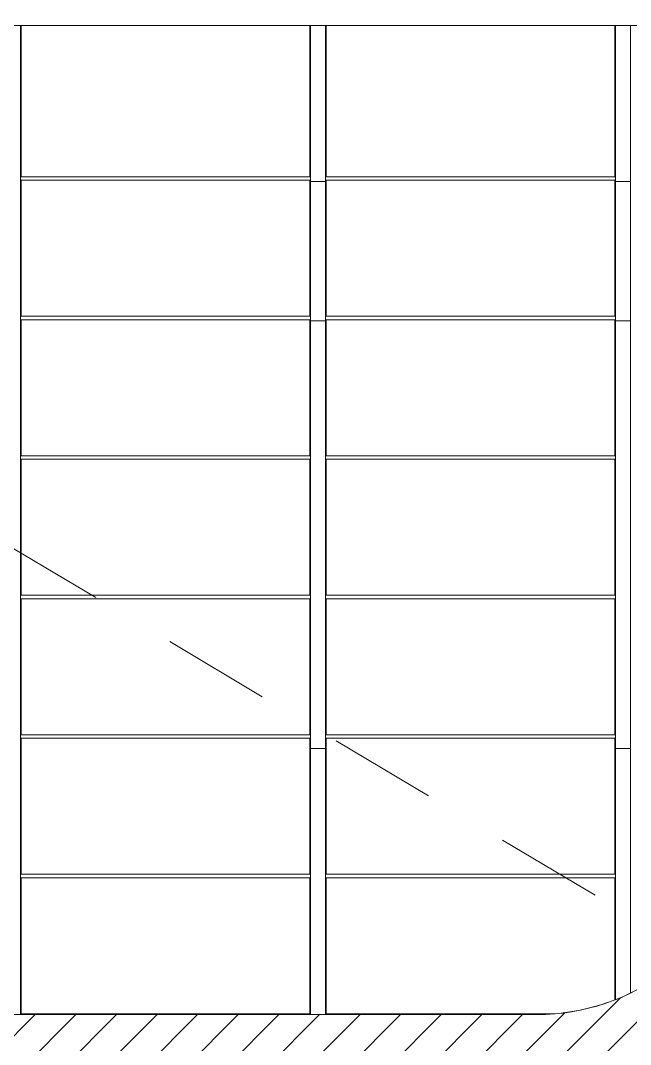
# Model space of a CAD drawing. Header units: metres. Extents: x -227.9 to -140, y 37.9 to 92.1.
# Drawn here: x -187.14 to -182.89, y 60.81 to 67.94 of the extents above; entities that cross this region are included whole.
import ezdxf

# ---------------------------------------------------------------- set-up
doc = ezdxf.new("R2010")
doc.units = ezdxf.units.M
doc.linetypes.add('JIS_02_0.7', pattern=[1.35, 0.75, -0.6])
doc.layers.add('A-DETL', color=94, linetype='Continuous', lineweight=5, true_color=0x00a600)
doc.layers.add('G-IMPT', color=8, linetype='Continuous', lineweight=5, true_color=0x808080)
for name, color, linetype, lineweight in [('A-FLOR', 7, 'Continuous', 5), ('A-FLOR-PATT', 7, 'Continuous', 5), ('A-GENM', 7, 'Continuous', 5), ('A-ROOF', 7, 'Continuous', 5), ('S-BEAM', 7, 'Continuous', 5)]:
    doc.layers.add(name, color=color, linetype=linetype, lineweight=lineweight)

# ---------------------------------------------------------------- blocks, each defined once
blk = doc.blocks.new('LAG-B1020-CADRE STRUCTURELLE-PATIO - MUC-PATIO_skp_97-11715570-MUC-LAG-PRO-PLA-ARC-TZN-N02-AG02Ec-Cote')
at = {"layer": 'G-IMPT', "color": 7}
for p, q in [((-0.3673, 0.0244), (-24.7873, 0.0244)), ((-24.7873, 0.0244), (-0.3673, 0.0244))]:
    blk.add_line(p, q, dxfattribs=at)
blk = doc.blocks.new('LAG-B1020-CADRE STRUCTURELLE-PATIO - MUC-PATIO_skp_80-11715553-MUC-LAG-PRO-PLA-ARC-TZN-N02-AG02Ec-Cote')
at = {"layer": 'G-IMPT', "color": 7}
for p, q in [((18.9215, 7.8857), (18.9215, 6.8313)), ((18.9215, 6.8313), (18.9215, 7.8857)), ((20.9326, 7.8857), (20.9326, 6.8313)), ((20.9326, 6.8313), (20.9326, 7.8857)), ((21.0465, 7.8857), (21.0465, 6.8313)), ((21.0465, 6.8313), (21.0465, 7.8857)), ((23.0576, 7.8857), (23.0576, 6.8313)), ((23.0576, 6.8313), (23.0576, 7.8857)), ((18.9177, 6.8069), (20.9365, 6.8069)), ((20.9365, 6.8069), (18.9177, 6.8069)), ((18.921, 5.8597), (18.921, 6.8069)), ((18.921, 6.8069), (18.921, 5.8597)), ((18.9215, 6.8313), (20.9326, 6.8313)), ((20.9326, 6.8313), (18.9215, 6.8313)), ((20.9321, 5.8597), (20.9321, 6.8069)), ((20.9321, 6.8069), (20.9321, 5.8597)), ((21.0427, 6.8069), (23.0615, 6.8069)), ((23.0615, 6.8069), (21.0427, 6.8069)), ((21.046, 5.8597), (21.046, 6.8069)), ((21.046, 6.8069), (21.046, 5.8597)), ((21.0465, 6.8313), (23.0576, 6.8313)), ((23.0576, 6.8313), (21.0465, 6.8313)), ((23.0571, 5.8597), (23.0571, 6.8069)), ((23.0571, 6.8069), (23.0571, 5.8597)), ((18.921, 5.8597), (20.9321, 5.8597)), ((18.921, 5.8597), (20.9321, 5.8597)), ((21.046, 5.8597), (23.0571, 5.8597)), ((21.046, 5.8597), (23.0571, 5.8597)), ((18.9177, 5.8353), (20.9365, 5.8353)), ((18.9177, 5.8353), (20.9365, 5.8353)), ((18.921, 4.8881), (18.921, 5.8353)), ((18.921, 5.8353), (18.921, 4.8881)), ((20.9321, 4.8881), (20.9321, 5.8353)), ((20.9321, 5.8353), (20.9321, 4.8881)), ((21.0427, 5.8353), (23.0615, 5.8353)), ((21.0427, 5.8353), (23.0615, 5.8353)), ((21.046, 4.8881), (21.046, 5.8353)), ((21.046, 5.8353), (21.046, 4.8881)), ((23.0571, 4.8881), (23.0571, 5.8353)), ((23.0571, 5.8353), (23.0571, 4.8881)), ((18.9177, 4.8637), (20.9365, 4.8637)), ((18.9177, 4.8637), (20.9365, 4.8637)), ((18.921, 4.8881), (20.9321, 4.8881)), ((18.921, 4.8881), (20.9321, 4.8881)), ((18.921, 3.9159), (18.921, 4.8637)), ((18.921, 4.8637), (18.921, 3.9159)), ((20.9321, 3.9159), (20.9321, 4.8637)), ((20.9321, 4.8637), (20.9321, 3.9159)), ((21.0427, 4.8637), (23.0615, 4.8637)), ((21.0427, 4.8637), (23.0615, 4.8637)), ((21.046, 4.8881), (23.0571, 4.8881)), ((21.046, 4.8881), (23.0571, 4.8881)), ((21.046, 3.9159), (21.046, 4.8637)), ((21.046, 4.8637), (21.046, 3.9159)), ((23.0571, 3.9159), (23.0571, 4.8637)), ((23.0571, 4.8637), (23.0571, 3.9159)), ((18.9177, 3.8915), (20.9365, 3.8915)), ((18.9177, 3.8915), (20.9365, 3.8915)), ((18.921, 3.9159), (20.9321, 3.9159)), ((18.921, 3.9159), (20.9321, 3.9159)), ((18.921, 2.9443), (18.921, 3.8915)), ((18.921, 3.8915), (18.921, 2.9443)), ((20.9321, 2.9443), (20.9321, 3.8915)), ((20.9321, 3.8915), (20.9321, 2.9443)), ((21.0427, 3.8915), (23.0615, 3.8915)), ((21.0427, 3.8915), (23.0615, 3.8915)), ((21.046, 3.9159), (23.0571, 3.9159)), ((21.046, 3.9159), (23.0571, 3.9159)), ((21.046, 2.9443), (21.046, 3.8915)), ((21.046, 3.8915), (21.046, 2.9443)), ((23.0571, 2.9443), (23.0571, 3.8915)), ((23.0571, 3.8915), (23.0571, 2.9443)), ((18.921, 2.9443), (20.9321, 2.9443)), ((18.921, 2.9443), (20.9321, 2.9443)), ((21.046, 2.9443), (23.0571, 2.9443)), ((21.046, 2.9443), (23.0571, 2.9443)), ((18.9177, 2.92), (20.9365, 2.92)), ((18.9177, 2.92), (20.9365, 2.92)), ((18.921, 1.9715), (18.921, 2.9199)), ((18.921, 2.9199), (18.921, 1.9715)), ((20.9321, 1.9715), (20.9321, 2.9199)), ((20.9321, 2.9199), (20.9321, 1.9715)), ((21.0427, 2.92), (23.0615, 2.92)), ((21.0427, 2.92), (23.0615, 2.92)), ((21.046, 1.9715), (21.046, 2.9199)), ((21.046, 2.9199), (21.046, 1.9715)), ((23.0571, 1.9715), (23.0571, 2.9199)), ((23.0571, 2.9199), (23.0571, 1.9715)), ((18.9177, 1.9471), (20.9365, 1.9471)), ((18.9177, 1.9471), (20.9365, 1.9471)), ((18.921, 1.9715), (20.9321, 1.9715)), ((18.921, 1.9715), (20.9321, 1.9715)), ((18.921, 0.9999), (18.921, 1.9471)), ((18.921, 1.9471), (18.921, 0.9999)), ((20.9321, 0.9999), (20.9321, 1.9471)), ((20.9321, 1.9471), (20.9321, 0.9999)), ((21.0427, 1.9471), (23.0615, 1.9471)), ((21.0427, 1.9471), (23.0615, 1.9471)), ((21.046, 1.9715), (23.0571, 1.9715)), ((21.046, 1.9715), (23.0571, 1.9715)), ((21.046, 0.9999), (21.046, 1.9471)), ((21.046, 1.9471), (21.046, 0.9999)), ((23.0571, 1.0955), (23.0571, 1.9471)), ((23.0571, 1.9471), (23.0571, 1.0955)), ((18.921, 0.9999), (20.9321, 0.9999)), ((18.921, 0.9999), (20.9321, 0.9999)), ((21.046, 0.9999), (22.6417, 0.9999)), ((21.046, 0.9999), (22.6417, 0.9999))]:
    blk.add_line(p, q, dxfattribs=at)
blk = doc.blocks.new('LAG-B1020-CADRE STRUCTURELLE-PATIO - MUC-PATIO_skp_79-11715552-MUC-LAG-PRO-PLA-ARC-TZN-N02-AG02Ec-Cote')
at = {"layer": 'G-IMPT', "color": 7}
for p, q in [((18.901, 7.8574), (18.901, 6.8029)), ((18.901, 7.8574), (18.901, 6.8029)), ((20.9121, 6.8029), (20.9121, 7.8574)), ((20.9121, 7.8574), (20.9121, 6.8029)), ((21.026, 7.8574), (21.026, 6.8029)), ((21.026, 7.8574), (21.026, 6.8029)), ((23.0371, 6.8029), (23.0371, 7.8574)), ((23.0371, 7.8574), (23.0371, 6.8029)), ((20.9121, 6.8029), (18.901, 6.8029)), ((18.901, 6.8029), (20.9121, 6.8029)), ((18.901, 6.7786), (18.901, 5.8313)), ((18.901, 6.7786), (18.901, 5.8313)), ((20.9121, 5.8313), (20.9121, 6.7786)), ((20.9121, 6.7786), (20.9121, 5.8313)), ((23.0371, 6.8029), (21.026, 6.8029)), ((21.026, 6.8029), (23.0371, 6.8029)), ((21.026, 6.7786), (21.026, 5.8313)), ((21.026, 6.7786), (21.026, 5.8313)), ((23.0371, 5.8313), (23.0371, 6.7786)), ((23.0371, 6.7786), (23.0371, 5.8313)), ((20.9121, 5.8313), (18.901, 5.8313)), ((20.9121, 5.8313), (18.901, 5.8313)), ((18.901, 5.807), (18.901, 4.8597)), ((18.901, 5.807), (18.901, 4.8597)), ((20.9121, 4.8597), (20.9121, 5.807)), ((20.9121, 5.807), (20.9121, 4.8597)), ((23.0371, 5.8313), (21.026, 5.8313)), ((23.0371, 5.8313), (21.026, 5.8313)), ((21.026, 5.807), (21.026, 4.8597)), ((21.026, 5.807), (21.026, 4.8597)), ((23.0371, 4.8597), (23.0371, 5.807)), ((23.0371, 5.807), (23.0371, 4.8597)), ((20.9121, 4.8597), (18.901, 4.8597)), ((20.9121, 4.8597), (18.901, 4.8597)), ((23.0371, 4.8597), (21.026, 4.8597)), ((23.0371, 4.8597), (21.026, 4.8597)), ((18.901, 4.8354), (18.901, 3.8876)), ((18.901, 4.8354), (18.901, 3.8876)), ((20.9121, 3.8876), (20.9121, 4.8354)), ((20.9121, 4.8354), (20.9121, 3.8876)), ((21.026, 4.8354), (21.026, 3.8876)), ((21.026, 4.8354), (21.026, 3.8876)), ((23.0371, 3.8876), (23.0371, 4.8354)), ((23.0371, 4.8354), (23.0371, 3.8876)), ((20.9121, 3.8876), (18.901, 3.8876)), ((20.9121, 3.8876), (18.901, 3.8876)), ((18.901, 3.8632), (18.901, 2.916)), ((18.901, 3.8632), (18.901, 2.916)), ((20.9121, 2.916), (20.9121, 3.8632)), ((20.9121, 3.8632), (20.9121, 2.916)), ((23.0371, 3.8876), (21.026, 3.8876)), ((23.0371, 3.8876), (21.026, 3.8876)), ((21.026, 3.8632), (21.026, 2.916)), ((21.026, 3.8632), (21.026, 2.916)), ((23.0371, 2.916), (23.0371, 3.8632)), ((23.0371, 3.8632), (23.0371, 2.916)), ((20.9121, 2.916), (18.901, 2.916)), ((20.9121, 2.916), (18.901, 2.916)), ((18.901, 2.8916), (18.901, 1.9432)), ((18.901, 2.8916), (18.901, 1.9432)), ((20.9121, 1.9432), (20.9121, 2.8916)), ((20.9121, 2.8916), (20.9121, 1.9432)), ((23.0371, 2.916), (21.026, 2.916)), ((23.0371, 2.916), (21.026, 2.916)), ((21.026, 2.8916), (21.026, 1.9432)), ((21.026, 2.8916), (21.026, 1.9432)), ((23.0371, 1.9432), (23.0371, 2.8916)), ((23.0371, 2.8916), (23.0371, 1.9432)), ((20.9121, 1.9432), (18.901, 1.9432)), ((20.9121, 1.9432), (18.901, 1.9432)), ((23.0371, 1.9432), (21.026, 1.9432)), ((23.0371, 1.9432), (21.026, 1.9432)), ((18.901, 1.9188), (18.901, 0.9716)), ((18.901, 1.9188), (18.901, 0.9716)), ((20.9121, 0.9716), (20.9121, 1.9188)), ((20.9121, 1.9188), (20.9121, 0.9716)), ((21.026, 1.9188), (21.026, 0.9716)), ((21.026, 1.9188), (21.026, 0.9716)), ((23.0371, 1.0672), (23.0371, 1.9188)), ((23.0371, 1.9188), (23.0371, 1.0672)), ((20.9121, 0.9716), (18.901, 0.9716)), ((20.9121, 0.9716), (18.901, 0.9716)), ((22.6217, 0.9716), (21.026, 0.9716)), ((22.6217, 0.9716), (21.026, 0.9716))]:
    blk.add_line(p, q, dxfattribs=at)
blk = doc.blocks.new('LAG-B1020-CADRE STRUCTURELLE-PATIO - MUC-PATIO_skp_76-11715549-MUC-LAG-PRO-PLA-ARC-TZN-N02-AG02Ec-Cote')
at = {"layer": 'G-IMPT', "color": 7}
for p, q in [((21.026, 7.9319), (21.026, 6.8445)), ((21.026, 7.9319), (21.026, 6.8445)), ((21.131, 7.9319), (21.131, 6.8445)), ((21.131, 6.8445), (21.131, 7.9319)), ((23.151, 7.9319), (23.151, 6.8445)), ((23.151, 7.9319), (23.151, 6.8445)), ((23.256, 7.9319), (23.256, 6.8445)), ((23.256, 6.8445), (23.256, 7.9319)), ((21.131, 6.8445), (21.026, 6.8445)), ((21.131, 6.8445), (21.026, 6.8445)), ((21.026, 5.8739), (21.026, 6.8445)), ((21.026, 6.8445), (21.026, 5.8739)), ((21.131, 6.8445), (21.131, 5.8739)), ((21.131, 6.8445), (21.131, 5.8739)), ((23.256, 6.8445), (23.151, 6.8445)), ((23.256, 6.8445), (23.151, 6.8445)), ((23.151, 5.8739), (23.151, 6.8445)), ((23.151, 6.8445), (23.151, 5.8739)), ((23.256, 6.8445), (23.256, 5.8739)), ((23.256, 6.8445), (23.256, 5.8739)), ((21.131, 5.8739), (21.026, 5.8739)), ((21.026, 5.8739), (21.131, 5.8739)), ((21.026, 5.8739), (21.026, 2.8946)), ((21.026, 5.8739), (21.026, 2.8946)), ((21.131, 5.8738), (21.131, 2.8946)), ((21.131, 2.8946), (21.131, 5.8738)), ((23.256, 5.8739), (23.151, 5.8739)), ((23.151, 5.8739), (23.256, 5.8739)), ((23.151, 5.8739), (23.151, 2.8946)), ((23.151, 5.8739), (23.151, 2.8946)), ((23.256, 5.8738), (23.256, 2.8946)), ((23.256, 2.8946), (23.256, 5.8738)), ((21.131, 2.8946), (21.026, 2.8946)), ((21.131, 2.8946), (21.026, 2.8946)), ((21.026, 1.0402), (21.026, 2.8946)), ((21.026, 2.8946), (21.026, 1.0402)), ((21.131, 2.8945), (21.131, 1.0402)), ((21.131, 2.8945), (21.131, 1.0402)), ((23.256, 2.8946), (23.151, 2.8946)), ((23.256, 2.8946), (23.151, 2.8946)), ((23.151, 1.1436), (23.151, 2.8946)), ((23.151, 2.8946), (23.151, 1.1436)), ((23.256, 2.8945), (23.256, 1.1898)), ((23.256, 2.8945), (23.256, 1.1898))]:
    blk.add_line(p, q, dxfattribs=at)
blk = doc.blocks.new('LAG-B1020-CADRE STRUCTURELLE-PATIO - MUC-PATIO_skp_2-11715475-MUC-LAG-PRO-PLA-ARC-TZN-N02-AG02Ec-Cote')
for name, p in [('LAG-B1020-CADRE STRUCTURELLE-PATIO - MUC-PATIO_skp_97-11715570-MUC-LAG-PRO-PLA-ARC-TZN-N02-AG02Ec-Cote', (25.2869, 8.0479)), ('LAG-B1020-CADRE STRUCTURELLE-PATIO - MUC-PATIO_skp_80-11715553-MUC-LAG-PRO-PLA-ARC-TZN-N02-AG02Ec-Cote', (0.2194, 0.1866)), ('LAG-B1020-CADRE STRUCTURELLE-PATIO - MUC-PATIO_skp_79-11715552-MUC-LAG-PRO-PLA-ARC-TZN-N02-AG02Ec-Cote', (0.2394, 0.2149)), ('LAG-B1020-CADRE STRUCTURELLE-PATIO - MUC-PATIO_skp_76-11715549-MUC-LAG-PRO-PLA-ARC-TZN-N02-AG02Ec-Cote', (0.1299, 0.1404))]:
    blk.add_blockref(name, p)
blk = doc.blocks.new('LAG-B1020-CADRE STRUCTURELLE-PATIO - LAG-LAG-B1020-CADRE STRUCTURELLE-PATIO-10510598-MUC-LAG-PRO-PLA-ARC-TZN-N02-AG02Ec-Cote')
blk.add_blockref('LAG-B1020-CADRE STRUCTURELLE-PATIO - MUC-PATIO_skp_2-11715475-MUC-LAG-PRO-PLA-ARC-TZN-N02-AG02Ec-Cote', (-12.7084, -8.23))
blk = doc.blocks.new('PATIO - CMS-PATIO-2083973-MUC-LAG-PRO-PLA-ARC-TZN-N02-AG02Ec-Cote')
at = {"layer": 'G-IMPT', "color": 7, "lineweight": 9}
for p, q in [((6.4275, -0.1577), (6.4275, -1.245)), ((6.4275, -1.245), (6.4275, -0.1577)), ((6.4319, -0.1577), (6.4319, -1.2121)), ((6.4319, -0.1577), (6.4319, -1.2121)), ((6.4325, -0.1577), (6.4325, -1.2121)), ((6.4325, -1.2121), (6.4325, -0.1577)), ((8.443, -1.2121), (8.443, -0.1577)), ((8.443, -0.1577), (8.443, -1.2121)), ((8.4436, -0.1577), (8.4436, -1.2121)), ((8.4436, -1.2121), (8.4436, -0.1577)), ((8.4475, -0.1577), (8.4475, -1.245)), ((8.4475, -0.1577), (8.4475, -1.245)), ((8.5525, -0.1577), (8.5525, -1.245)), ((8.5525, -1.245), (8.5525, -0.1577)), ((8.5569, -0.1577), (8.5569, -1.2121)), ((8.5569, -0.1577), (8.5569, -1.2121)), ((8.5575, -0.1577), (8.5575, -1.2121)), ((8.5575, -1.2121), (8.5575, -0.1577)), ((10.568, -1.2121), (10.568, -0.1577)), ((10.568, -0.1577), (10.568, -1.2121)), ((10.5686, -0.1577), (10.5686, -1.2121)), ((10.5686, -1.2121), (10.5686, -0.1577)), ((10.5725, -0.1577), (10.5725, -1.245)), ((10.5725, -0.1577), (10.5725, -1.245)), ((6.4275, -1.245), (6.4275, -2.2157)), ((6.4275, -1.245), (6.4275, -2.2157)), ((6.4319, -2.1837), (6.432, -1.2365)), ((6.4319, -1.2365), (6.4319, -2.1837)), ((6.4319, -1.2365), (6.4319, -2.1837)), ((6.432, -1.2365), (6.4319, -2.1837)), ((8.443, -2.1837), (8.443, -1.2365)), ((8.443, -1.2365), (8.443, -2.1837)), ((8.443, -2.1837), (8.443, -1.2365)), ((8.443, -1.2365), (8.443, -2.1837)), ((8.4475, -2.2157), (8.4475, -1.245)), ((8.4475, -1.245), (8.4475, -2.2157)), ((8.5525, -1.245), (8.5525, -2.2157)), ((8.5525, -1.245), (8.5525, -2.2157)), ((8.5569, -2.1837), (8.557, -1.2365)), ((8.5569, -1.2365), (8.5569, -2.1837)), ((8.5569, -1.2365), (8.5569, -2.1837)), ((8.557, -1.2365), (8.5569, -2.1837)), ((10.568, -2.1837), (10.568, -1.2365)), ((10.568, -1.2365), (10.568, -2.1837)), ((10.568, -2.1837), (10.568, -1.2365)), ((10.568, -1.2365), (10.568, -2.1837)), ((10.5725, -2.2157), (10.5725, -1.245)), ((10.5725, -1.245), (10.5725, -2.2157)), ((6.4319, -3.1553), (6.432, -2.2081)), ((6.4319, -2.2081), (6.4319, -3.1553)), ((6.4319, -2.2081), (6.4319, -3.1553)), ((6.4319, -2.2081), (6.4319, -3.1553)), ((8.443, -3.1553), (8.443, -2.2081)), ((8.443, -2.2081), (8.443, -3.1553)), ((8.443, -3.1553), (8.443, -2.2081)), ((8.443, -2.2081), (8.443, -3.1553)), ((8.5569, -3.1553), (8.557, -2.2081)), ((8.5569, -2.2081), (8.5569, -3.1553)), ((8.5569, -2.2081), (8.5569, -3.1553)), ((8.5569, -2.2081), (8.5569, -3.1553)), ((10.568, -3.1553), (10.568, -2.2081)), ((10.568, -2.2081), (10.568, -3.1553)), ((10.568, -3.1553), (10.568, -2.2081)), ((10.568, -2.2081), (10.568, -3.1553)), ((6.4275, -2.2157), (6.4275, -5.195)), ((6.4275, -5.195), (6.4275, -2.2157)), ((8.4475, -2.2157), (8.4475, -5.195)), ((8.4475, -2.2157), (8.4475, -5.195)), ((8.5525, -2.2157), (8.5525, -5.195)), ((8.5525, -5.195), (8.5525, -2.2157)), ((10.5725, -2.2157), (10.5725, -5.195)), ((10.5725, -2.2157), (10.5725, -5.195)), ((6.4319, -4.1275), (6.432, -3.1797)), ((6.4319, -3.1797), (6.4319, -4.1275)), ((6.4319, -3.1797), (6.4319, -4.1275)), ((6.432, -3.1797), (6.4319, -4.1275)), ((8.443, -4.1275), (8.443, -3.1797)), ((8.443, -3.1797), (8.443, -4.1275)), ((8.443, -4.1275), (8.443, -3.1797)), ((8.443, -3.1797), (8.443, -4.1275)), ((8.5569, -4.1275), (8.557, -3.1797)), ((8.5569, -3.1797), (8.5569, -4.1275)), ((8.5569, -3.1797), (8.5569, -4.1275)), ((8.557, -3.1797), (8.5569, -4.1275)), ((10.568, -4.1275), (10.568, -3.1797)), ((10.568, -3.1797), (10.568, -4.1275)), ((10.568, -4.1275), (10.568, -3.1797)), ((10.568, -3.1797), (10.568, -4.1275)), ((6.4319, -5.0991), (6.432, -4.1519)), ((6.4319, -4.1519), (6.4319, -5.0991)), ((6.4319, -4.1519), (6.4319, -5.0991)), ((6.4319, -4.1519), (6.4319, -5.0991)), ((8.443, -5.0991), (8.443, -4.1519)), ((8.443, -4.1519), (8.443, -5.0991)), ((8.443, -5.0991), (8.443, -4.1519)), ((8.443, -4.1519), (8.443, -5.0991)), ((8.5569, -5.0991), (8.557, -4.1519)), ((8.5569, -4.1519), (8.5569, -5.0991)), ((8.5569, -4.1519), (8.5569, -5.0991)), ((8.5569, -4.1519), (8.5569, -5.0991)), ((10.568, -5.0991), (10.568, -4.1519)), ((10.568, -4.1519), (10.568, -5.0991)), ((10.568, -5.0991), (10.568, -4.1519)), ((10.568, -4.1519), (10.568, -5.0991)), ((6.4319, -6.0719), (6.432, -5.1234)), ((6.4319, -5.1234), (6.4319, -6.0719)), ((6.4319, -5.1234), (6.4319, -6.0719)), ((6.432, -5.1234), (6.4319, -6.0719)), ((8.443, -6.0719), (8.443, -5.1234)), ((8.443, -5.1234), (8.443, -6.0719)), ((8.443, -6.0719), (8.443, -5.1234)), ((8.443, -5.1234), (8.443, -6.0719)), ((8.5569, -6.0719), (8.557, -5.1234)), ((8.5569, -5.1234), (8.5569, -6.0719)), ((8.5569, -5.1234), (8.5569, -6.0719)), ((8.557, -5.1234), (8.5569, -6.0719)), ((10.568, -6.0719), (10.568, -5.1234)), ((10.568, -5.1234), (10.568, -6.0719)), ((10.568, -6.0719), (10.568, -5.1234)), ((10.568, -5.1234), (10.568, -6.0719)), ((6.4275, -5.195), (6.4275, -7.0493)), ((6.4275, -5.195), (6.4275, -7.0493)), ((8.4475, -7.0493), (8.4475, -5.195)), ((8.4475, -5.195), (8.4475, -7.0493)), ((8.5525, -5.195), (8.5525, -7.0493)), ((8.5525, -5.195), (8.5525, -7.0493)), ((10.5725, -6.9454), (10.5725, -5.195)), ((10.5725, -5.195), (10.5725, -6.9454)), ((6.4319, -7.0435), (6.432, -6.0963)), ((6.4319, -6.0963), (6.4319, -7.0435)), ((6.4319, -6.0963), (6.4319, -7.0435)), ((6.4319, -6.0963), (6.4319, -7.0435)), ((8.443, -7.0435), (8.443, -6.0963)), ((8.443, -6.0963), (8.443, -7.0435)), ((8.443, -7.0435), (8.443, -6.0963)), ((8.443, -6.0963), (8.443, -7.0435)), ((8.5569, -7.0435), (8.557, -6.0963)), ((8.5569, -6.0963), (8.5569, -7.0435)), ((8.5569, -6.0963), (8.5569, -7.0435)), ((8.5569, -6.0963), (8.5569, -7.0435)), ((10.568, -6.9474), (10.568, -6.0963)), ((10.568, -6.0963), (10.568, -6.9474)), ((10.568, -6.9474), (10.568, -6.0963)), ((10.568, -6.0963), (10.568, -6.9474))]:
    blk.add_line(p, q, dxfattribs=at)

msp = doc.modelspace()

# ---------------------------------------------------------------- hatches: boundary and pattern name
at = {"layer": 'A-FLOR-PATT', "lineweight": 9}
h = msp.add_hatch(dxfattribs=at)
h.set_pattern_fill('FP_7', color=256, style=0, pattern_type=2)
h.set_pattern_definition([(45, (0, 0), (-0.14142136, 0.14142136), [])])
h.paths.add_polyline_path([(-202.164, 60.3285), (-183.5441, 60.3291), (-183.3808, 60.3362), (-183.2185, 60.3555), (-183.0579, 60.3868), (-182.9001, 60.43), (-182.7459, 60.4848), (-182.5961, 60.5509), (-182.4516, 60.628), (-182.3133, 60.7156), (-182.1785, 60.8162), (-182.1602, 60.832), (-182.6428, 61.3145), (-182.7568, 61.2367), (-182.8776, 61.1697), (-183.004, 61.1141), (-183.135, 61.0704), (-183.2694, 61.0389), (-183.4062, 61.0199), (-183.5441, 61.0135), (-203.5941, 61.0135), (-203.7249, 61.0192), (-203.8546, 61.0363), (-203.9824, 61.0646), (-204.1072, 61.104), (-204.2281, 61.1541), (-204.3441, 61.2145), (-204.4545, 61.2848), (-204.5583, 61.3645), (-204.6548, 61.4529), (-204.7432, 61.5493), (-204.8229, 61.6532), (-204.8932, 61.7635), (-204.9536, 61.8796), (-205.0037, 62.0005), (-205.043, 62.1253), (-205.0713, 62.253), (-205.0884, 62.3828), (-205.0941, 62.5135), (-205.0941, 63.3883), (-205.7791, 63.3883), (-205.7786, 62.5135), (-205.7713, 62.3491), (-205.7517, 62.1856), (-205.72, 62.024), (-205.6777, 61.8695), (-205.622, 61.7133), (-205.5568, 61.5655), (-205.4797, 61.421), (-205.392, 61.2827), (-205.2943, 61.1512), (-205.187, 61.0273), (-205.0683, 60.9096), (-204.9464, 60.8052), (-204.8143, 60.7082), (-204.6753, 60.6213), (-204.5303, 60.5449), (-204.3799, 60.4796), (-204.2198, 60.4242), (-204.0667, 60.3833), (-203.9055, 60.3529), (-203.7424, 60.3346), (-203.573, 60.3285), (-202.5752, 60.3285)])

# ---------------------------------------------------------------- linework, layer by layer
at = {"layer": 'A-DETL', "color": 7, "linetype": 'JIS_02_0.7'}
for p, q in [((-204.6554, 74.6739), (-182.4815, 61.4534)), ((-183.5441, 61.0135), (-203.5941, 61.0135))]:
    msp.add_line(p, q, dxfattribs=at)
for radius in [2.7, 1.5]:
    msp.add_arc((-183.5441, 62.5135), radius, 270, 360, dxfattribs=at)
at = {"layer": 'A-FLOR', "lineweight": 9}
msp.add_line((-183.5441, 61.0135), (-203.5941, 61.0135), dxfattribs=at)
msp.add_arc((-183.5441, 62.5135), 1.5, 270, 306.93549, dxfattribs=at)
at = {"layer": 'A-ROOF'}
msp.add_arc((-183.5591, 62.5285), 2.2, 270, 360, dxfattribs=at)

# ---------------------------------------------------------------- block references
at = {"layer": 'A-GENM', "lineweight": 9}
msp.add_blockref('PATIO - CMS-PATIO-2083973-MUC-LAG-PRO-PLA-ARC-TZN-N02-AG02Ec-Cote', (-193.5691, 68.0628), dxfattribs=at)
at = {"layer": 'S-BEAM'}
msp.add_blockref('LAG-B1020-CADRE STRUCTURELLE-PATIO - LAG-LAG-B1020-CADRE STRUCTURELLE-PATIO-10510598-MUC-LAG-PRO-PLA-ARC-TZN-N02-AG02Ec-Cote', (-193.5703, 68.0628), dxfattribs=at)

doc.saveas('drawing.dxf')
